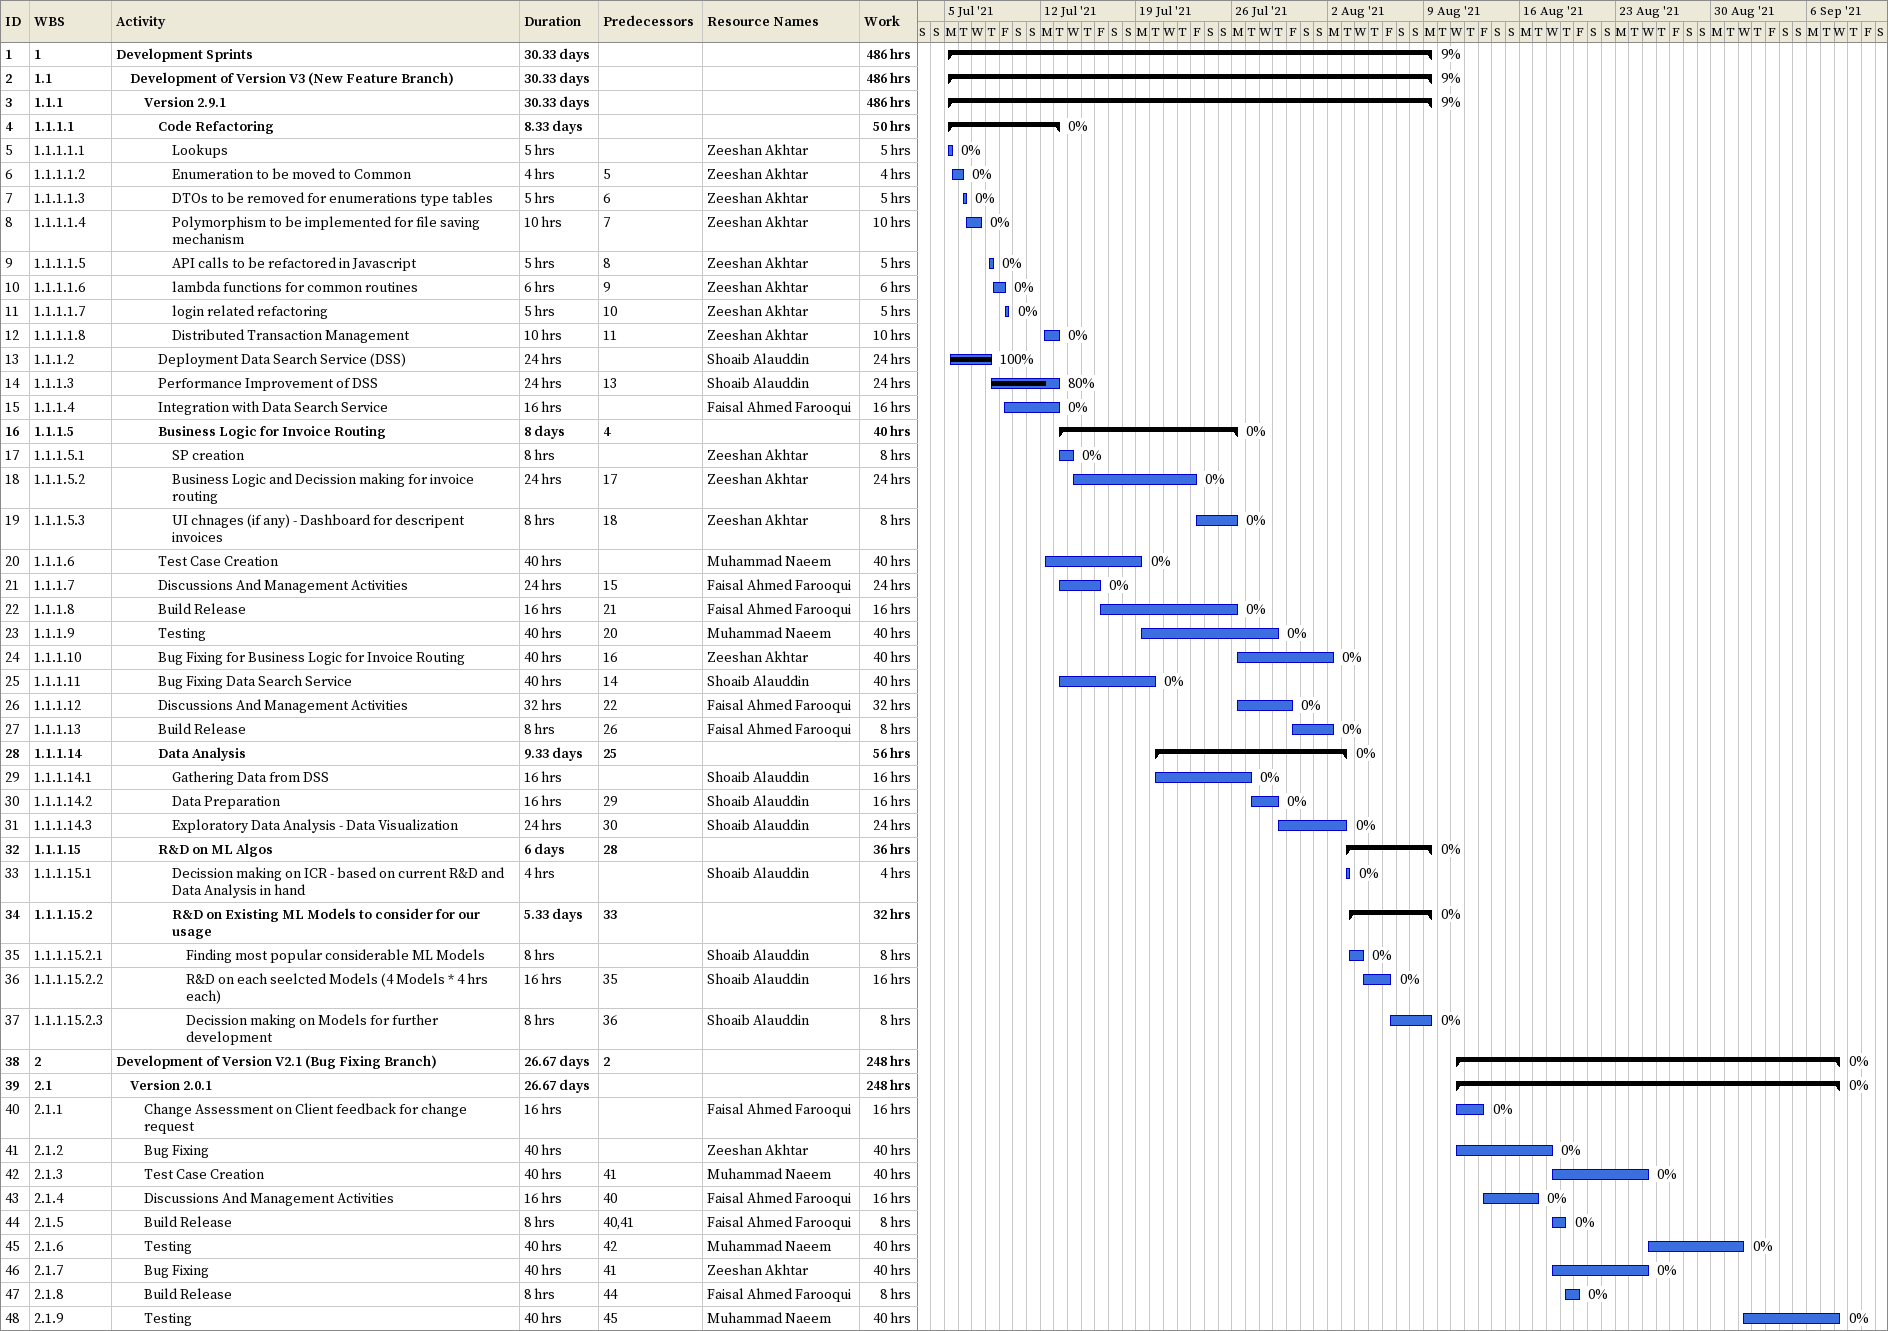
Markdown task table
| ID | WBS | Task | Duration | Start | Finish | Predecessors | Resources | % complete | Work (h) |
|---|---|---|---|---|---|---|---|---|---|
| 1 | 1 | **Development Sprints** | 30.33d | 2021-07-05 | 2021-08-09 |  |  | 9 | 486 |
| 2 | 1.1 | **Development of Version V3 (New Feature Branch)** | 30.33d | 2021-07-05 | 2021-08-09 |  |  | 9 | 486 |
| 3 | 1.1.1 | **Version 2.9.1** | 30.33d | 2021-07-05 | 2021-08-09 |  |  | 9 | 486 |
| 4 | 1.1.1.1 | **Code Refactoring** | 8.33d | 2021-07-05 | 2021-07-13 |  |  | 0 | 50 |
| 5 | 1.1.1.1.1 | Lookups | 5h | 2021-07-05 | 2021-07-05 |  | Zeeshan Akhtar | 0 | 5 |
| 6 | 1.1.1.1.2 | Enumeration to be moved to Common | 4h | 2021-07-05 | 2021-07-06 | 5 | Zeeshan Akhtar | 0 | 4 |
| 7 | 1.1.1.1.3 | DTOs to be removed for enumerations type tables | 5h | 2021-07-06 | 2021-07-06 | 6 | Zeeshan Akhtar | 0 | 5 |
| 8 | 1.1.1.1.4 | Polymorphism to be implemented for file saving mechanism | 10h | 2021-07-06 | 2021-07-07 | 7 | Zeeshan Akhtar | 0 | 10 |
| 9 | 1.1.1.1.5 | API calls to be refactored in Javascript | 5h | 2021-07-08 | 2021-07-08 | 8 | Zeeshan Akhtar | 0 | 5 |
| 10 | 1.1.1.1.6 | lambda functions for common routines | 6h | 2021-07-08 | 2021-07-09 | 9 | Zeeshan Akhtar | 0 | 6 |
| 11 | 1.1.1.1.7 | login related refactoring | 5h | 2021-07-09 | 2021-07-09 | 10 | Zeeshan Akhtar | 0 | 5 |
| 12 | 1.1.1.1.8 | Distributed Transaction Management | 10h | 2021-07-12 | 2021-07-13 | 11 | Zeeshan Akhtar | 0 | 10 |
| 13 | 1.1.1.2 | Deployment Data Search Service (DSS) | 24h | 2021-07-05 | 2021-07-08 |  | Shoaib Alauddin | 100 | 24 |
| 14 | 1.1.1.3 | Performance Improvement of DSS | 24h | 2021-07-08 | 2021-07-13 | 13 | Shoaib Alauddin | 80 | 24 |
| 15 | 1.1.1.4 | Integration with Data Search Service | 16h | 2021-07-09 | 2021-07-13 |  | Faisal Ahmed Farooqui | 0 | 16 |
| 16 | 1.1.1.5 | **Business Logic for Invoice Routing** | 8d | 2021-07-13 | 2021-07-26 | 4 |  | 0 | 40 |
| 17 | 1.1.1.5.1 | SP creation | 8h | 2021-07-13 | 2021-07-14 |  | Zeeshan Akhtar | 0 | 8 |
| 18 | 1.1.1.5.2 | Business Logic and Decission making for invoice routing | 24h | 2021-07-14 | 2021-07-23 | 17 | Zeeshan Akhtar | 0 | 24 |
| 19 | 1.1.1.5.3 | UI chnages (if any) - Dashboard for descripent invoices | 8h | 2021-07-23 | 2021-07-26 | 18 | Zeeshan Akhtar | 0 | 8 |
| 20 | 1.1.1.6 | Test Case Creation | 40h | 2021-07-12 | 2021-07-19 |  | Muhammad Naeem | 0 | 40 |
| 21 | 1.1.1.7 | Discussions And Management Activities | 24h | 2021-07-13 | 2021-07-16 | 15 | Faisal Ahmed Farooqui | 0 | 24 |
| 22 | 1.1.1.8 | Build Release | 16h | 2021-07-16 | 2021-07-26 | 21 | Faisal Ahmed Farooqui | 0 | 16 |
| 23 | 1.1.1.9 | Testing | 40h | 2021-07-19 | 2021-07-29 | 20 | Muhammad Naeem | 0 | 40 |
| 24 | 1.1.1.10 | Bug Fixing for Business Logic for Invoice Routing | 40h | 2021-07-26 | 2021-08-02 | 16 | Zeeshan Akhtar | 0 | 40 |
| 25 | 1.1.1.11 | Bug Fixing Data Search Service | 40h | 2021-07-13 | 2021-07-20 | 14 | Shoaib Alauddin | 0 | 40 |
| 26 | 1.1.1.12 | Discussions And Management Activities | 32h | 2021-07-26 | 2021-07-30 | 22 | Faisal Ahmed Farooqui | 0 | 32 |
| 27 | 1.1.1.13 | Build Release | 8h | 2021-07-30 | 2021-08-02 | 26 | Faisal Ahmed Farooqui | 0 | 8 |
| 28 | 1.1.1.14 | **Data Analysis** | 9.33d | 2021-07-20 | 2021-08-03 | 25 |  | 0 | 56 |
| 29 | 1.1.1.14.1 | Gathering Data from DSS | 16h | 2021-07-20 | 2021-07-27 |  | Shoaib Alauddin | 0 | 16 |
| 30 | 1.1.1.14.2 | Data Preparation | 16h | 2021-07-27 | 2021-07-29 | 29 | Shoaib Alauddin | 0 | 16 |
| 31 | 1.1.1.14.3 | Exploratory Data Analysis - Data Visualization | 24h | 2021-07-29 | 2021-08-03 | 30 | Shoaib Alauddin | 0 | 24 |
| 32 | 1.1.1.15 | **R&D on ML Algos** | 6d | 2021-08-03 | 2021-08-09 | 28 |  | 0 | 36 |
| 33 | 1.1.1.15.1 | Decission making on ICR - based on current R&D and Data Analysis in hand | 4h | 2021-08-03 | 2021-08-03 |  | Shoaib Alauddin | 0 | 4 |
| 34 | 1.1.1.15.2 | **R&D on Existing ML Models to consider for our usage** | 5.33d | 2021-08-03 | 2021-08-09 | 33 |  | 0 | 32 |
| 35 | 1.1.1.15.2.1 | Finding most popular considerable ML Models | 8h | 2021-08-03 | 2021-08-04 |  | Shoaib Alauddin | 0 | 8 |
| 36 | 1.1.1.15.2.2 | R&D on each seelcted Models (4 Models * 4 hrs each) | 16h | 2021-08-04 | 2021-08-06 | 35 | Shoaib Alauddin | 0 | 16 |
| 37 | 1.1.1.15.2.3 | Decission making on Models for further development | 8h | 2021-08-06 | 2021-08-09 | 36 | Shoaib Alauddin | 0 | 8 |
| 38 | 2 | **Development of Version V2.1 (Bug Fixing Branch)** | 26.67d | 2021-08-11 | 2021-09-08 | 2 |  | 0 | 248 |
| 39 | 2.1 | **Version 2.0.1** | 26.67d | 2021-08-11 | 2021-09-08 |  |  | 0 | 248 |
| 40 | 2.1.1 | Change Assessment on Client feedback for change request | 16h | 2021-08-11 | 2021-08-13 |  | Faisal Ahmed Farooqui | 0 | 16 |
| 41 | 2.1.2 | Bug Fixing | 40h | 2021-08-11 | 2021-08-18 |  | Zeeshan Akhtar | 0 | 40 |
| 42 | 2.1.3 | Test Case Creation | 40h | 2021-08-18 | 2021-08-25 | 41 | Muhammad Naeem | 0 | 40 |
| 43 | 2.1.4 | Discussions And Management Activities | 16h | 2021-08-13 | 2021-08-17 | 40 | Faisal Ahmed Farooqui | 0 | 16 |
| 44 | 2.1.5 | Build Release | 8h | 2021-08-18 | 2021-08-19 | 40, 41 | Faisal Ahmed Farooqui | 0 | 8 |
| 45 | 2.1.6 | Testing | 40h | 2021-08-25 | 2021-09-01 | 42 | Muhammad Naeem | 0 | 40 |
| 46 | 2.1.7 | Bug Fixing | 40h | 2021-08-18 | 2021-08-25 | 41 | Zeeshan Akhtar | 0 | 40 |
| 47 | 2.1.8 | Build Release | 8h | 2021-08-19 | 2021-08-20 | 44 | Faisal Ahmed Farooqui | 0 | 8 |
| 48 | 2.1.9 | Testing | 40h | 2021-09-01 | 2021-09-08 | 45 | Muhammad Naeem | 0 | 40 |
